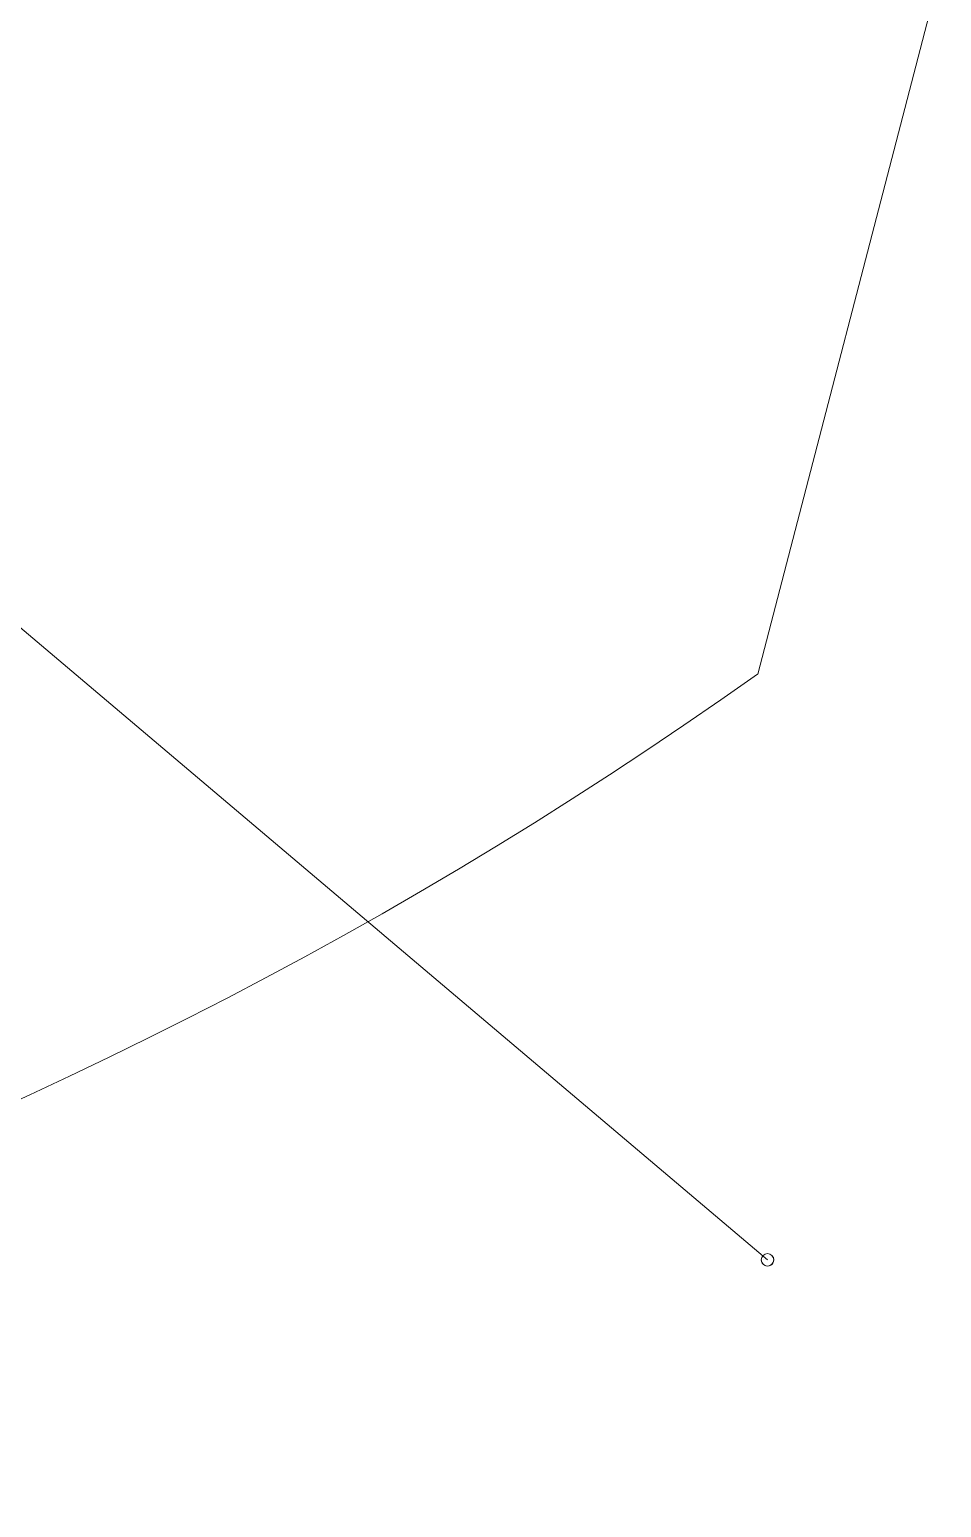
# Model space of a CAD drawing. Header units: inches. Extents: x 22513 to 23848, y -2930 to -2337.
# Drawn here: x 23298.11 to 23303.41, y -2581.79 to -2573.2 of the extents above; entities that cross this region are included whole.
import ezdxf

# ---------------------------------------------------------------- set-up
doc = ezdxf.new("R2010")
doc.units = ezdxf.units.IN
doc.header["$LTSCALE"] = 10
doc.header["$MEASUREMENT"] = 0
doc.layers.add('FURNITURE', color=144, linetype='Continuous', lineweight=9)
doc.layers.add('FURNTIURE', color=7, linetype='Continuous', lineweight=5)

# ---------------------------------------------------------------- blocks, each defined once
blk = doc.blocks.new("50'X96'-G64")
at = {"layer": 'FURNTIURE', "color": 7, "linetype": 'Continuous'}
blk.add_line((1373.987, 870.294), (1373.987, 870.294), dxfattribs=at)
blk = doc.blocks.new("50'X96'-G65")
at = {"layer": 'FURNTIURE', "color": 7, "linetype": 'Continuous'}
blk.add_line((1373.987, 870.294), (1373.987, 870.294), dxfattribs=at)
blk = doc.blocks.new("50'X96'-G58")
at = {"layer": 'FURNTIURE', "color": 7, "linetype": 'Continuous'}
blk.add_line((1357.85, 884.015), (1374.039, 870.286), dxfattribs=at)
blk.add_lwpolyline([(1373.967, 870.286, 1), (1374.111, 870.286, 1)], format="xyb", close=True, dxfattribs=at)
blk.add_lwpolyline([(1373.967, 870.286, 1), (1374.111, 870.286, 1)], format="xyb", close=True, dxfattribs=at)
blk.add_lwpolyline([(1373.967, 870.286, 1), (1374.111, 870.286, 1)], format="xyb", close=True, dxfattribs=at)
blk.add_circle((1374.039, 870.286), 0.0718, dxfattribs=at)
at = {"layer": 'FURNTIURE'}
for name in ["50'X96'-G64", "50'X96'-G65"]:
    blk.add_blockref(name, (0, 0), dxfattribs=at)
blk = doc.blocks.new("50'X96'-G57")
blk.add_blockref("50'X96'-G58", (0, 0))
blk = doc.blocks.new('A$C2B627B83')
at = {"layer": 'FURNTIURE', "color": 7, "linetype": 'Continuous'}
blk.add_line((7.786, 52.692), (13.879, 51.109), dxfattribs=at)
blk.add_arc((-17.913, 28.568), 38.971, 324.808, 35.3368, dxfattribs=at)
at = {"xscale": 0.7499999999999897, "yscale": 0.7500000000001137, "zscale": 0.7500000000000232, "rotation": 90.07240869653548}
blk.add_blockref("50'X96'-G57", (672.942, -978.51), dxfattribs=at)

msp = doc.modelspace()

# ---------------------------------------------------------------- block references
at = {"layer": 'FURNITURE', "ltscale": 15, "xscale": 0.6750000000029104, "yscale": 0.6749999999992724, "zscale": 0.675, "rotation": 270}
msp.add_blockref('A$C2B627B83', (23267.8422, -2567.5792), dxfattribs=at)

doc.saveas('drawing.dxf')
